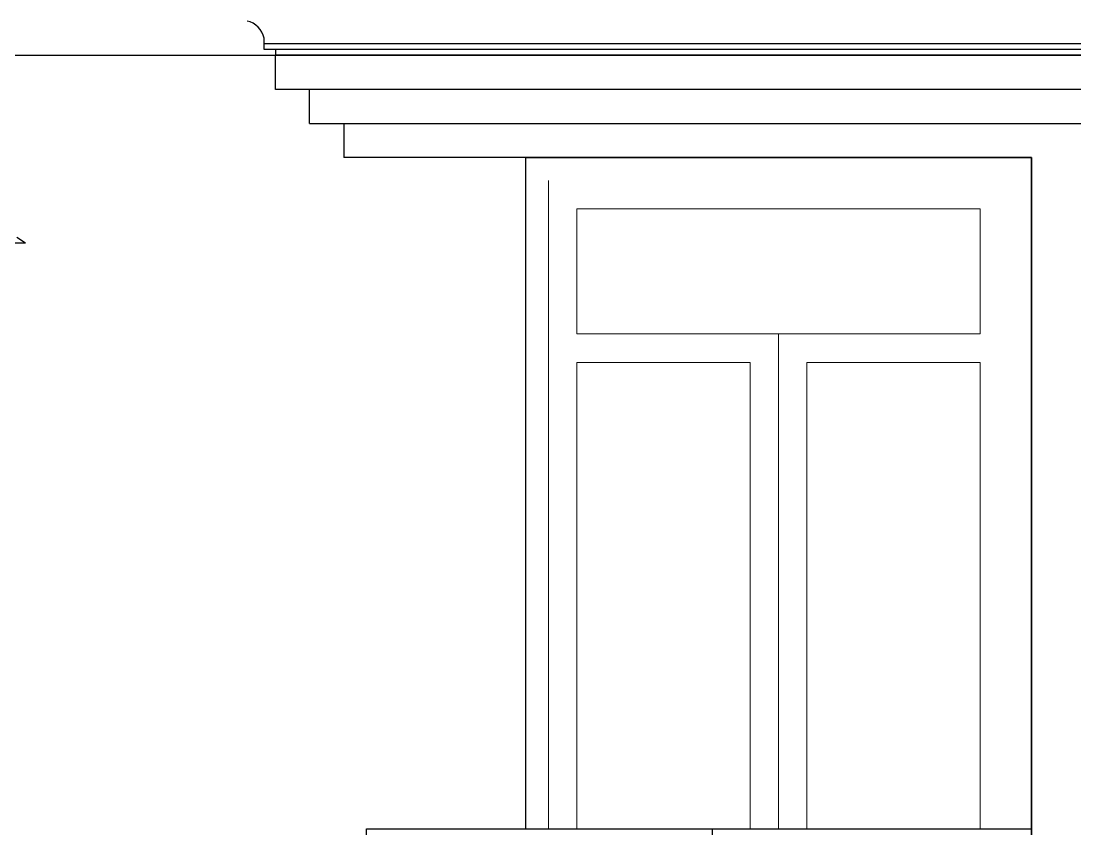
# Model space of a CAD drawing. Header units: inches. Extents: x 1397 to 20304, y -27267 to -746.
# Drawn here: x 14761.3 to 14854, y -23949.8 to -23878.8 of the extents above; entities that cross this region are included whole.
import ezdxf

# ---------------------------------------------------------------- set-up
doc = ezdxf.new("R2010")
doc.units = ezdxf.units.IN
doc.header["$LTSCALE"] = 17
doc.header["$MEASUREMENT"] = 0
for name, color, linetype, lineweight in [('25 BOT BAR', 12, 'Continuous', 25), ('ELEVATION', 7, 'Continuous', 25), ('WINDOW FRAME', 161, 'Continuous', 20)]:
    doc.layers.add(name, color=color, linetype=linetype, lineweight=lineweight)

# ---------------------------------------------------------------- blocks, each defined once
blk = doc.blocks.new('A$Ce488fd43')
for p, q in [((0, 24), (58.463, 24)), ((0, 0), (0, 24)), ((30.411, 23.411), (30.411, 24)), ((58.463, 0), (58.463, 24))]:
    blk.add_line(p, q)
at = {"layer": '25 BOT BAR'}
blk.add_line((0, 0), (0, 24), dxfattribs=at)

msp = doc.modelspace()

# ---------------------------------------------------------------- linework, layer by layer
at = {"layer": '25 BOT BAR'}
for p, q in [((14782.666, -23880.76), (14782.666, -23880.26)), ((14782.666, -23881.26), (14782.666, -23880.76)), ((14945.129, -23880.76), (14782.666, -23880.76)), ((14783.666, -23881.26), (14782.666, -23881.26)), ((14783.666, -23881.26), (14783.666, -23881.759)), ((14944.129, -23881.26), (14783.666, -23881.26)), ((14457.666, -23881.759), (14783.666, -23881.759)), ((14464.666, -23881.759), (14934.129, -23881.759)), ((14944.129, -23881.759), (14783.666, -23881.759)), ((14783.666, -23884.759), (14783.666, -23881.759)), ((14944.129, -23884.759), (14783.666, -23884.759)), ((14786.666, -23887.759), (14786.666, -23884.759)), ((14786.666, -23887.759), (14941.129, -23887.759)), ((14789.666, -23887.759), (14789.666, -23890.759)), ((14850.129, -23890.759), (14789.666, -23890.759)), ((14850.129, -23980.134), (14850.129, -23890.759)), ((14667.666, -23898.259), (14761.666, -23898.259)), ((14760.916, -23897.759), (14761.666, -23898.259))]:
    msp.add_line(p, q, dxfattribs=at)
msp.add_arc((14780.77, -23880.656), 1.937, 11.79562, 78.20413, dxfattribs=at)
at = {"layer": 'ELEVATION', "linetype": 'Continuous'}
msp.add_lwpolyline([(14805.666, -23949.759), (14805.666, -23890.759), (14850.129, -23890.759), (14850.129, -23973.759)], dxfattribs=at)
at = {"layer": 'WINDOW FRAME'}
for p, q in [((14810.166, -23906.259), (14845.629, -23906.259)), ((14827.898, -23906.259), (14827.898, -23949.759)), ((14810.166, -23908.759), (14825.398, -23908.759)), ((14830.398, -23908.759), (14845.629, -23908.759))]:
    msp.add_line(p, q, dxfattribs=at)
for points in [[(14807.666, -23892.759), (14807.666, -23949.759)], [(14845.629, -23895.259), (14810.166, -23895.259), (14810.166, -23906.259)], [(14845.629, -23895.259), (14845.629, -23906.259)], [(14810.166, -23908.759), (14810.166, -23949.759)], [(14825.398, -23949.759), (14825.398, -23908.759)], [(14830.398, -23949.759), (14830.398, -23908.759)], [(14845.629, -23908.759), (14845.629, -23949.759)]]:
    msp.add_lwpolyline(points, dxfattribs=at)

# ---------------------------------------------------------------- block references
at = {"layer": '25 BOT BAR'}
msp.add_blockref('A$Ce488fd43', (14791.666, -23973.759), dxfattribs=at)

doc.saveas('drawing.dxf')
